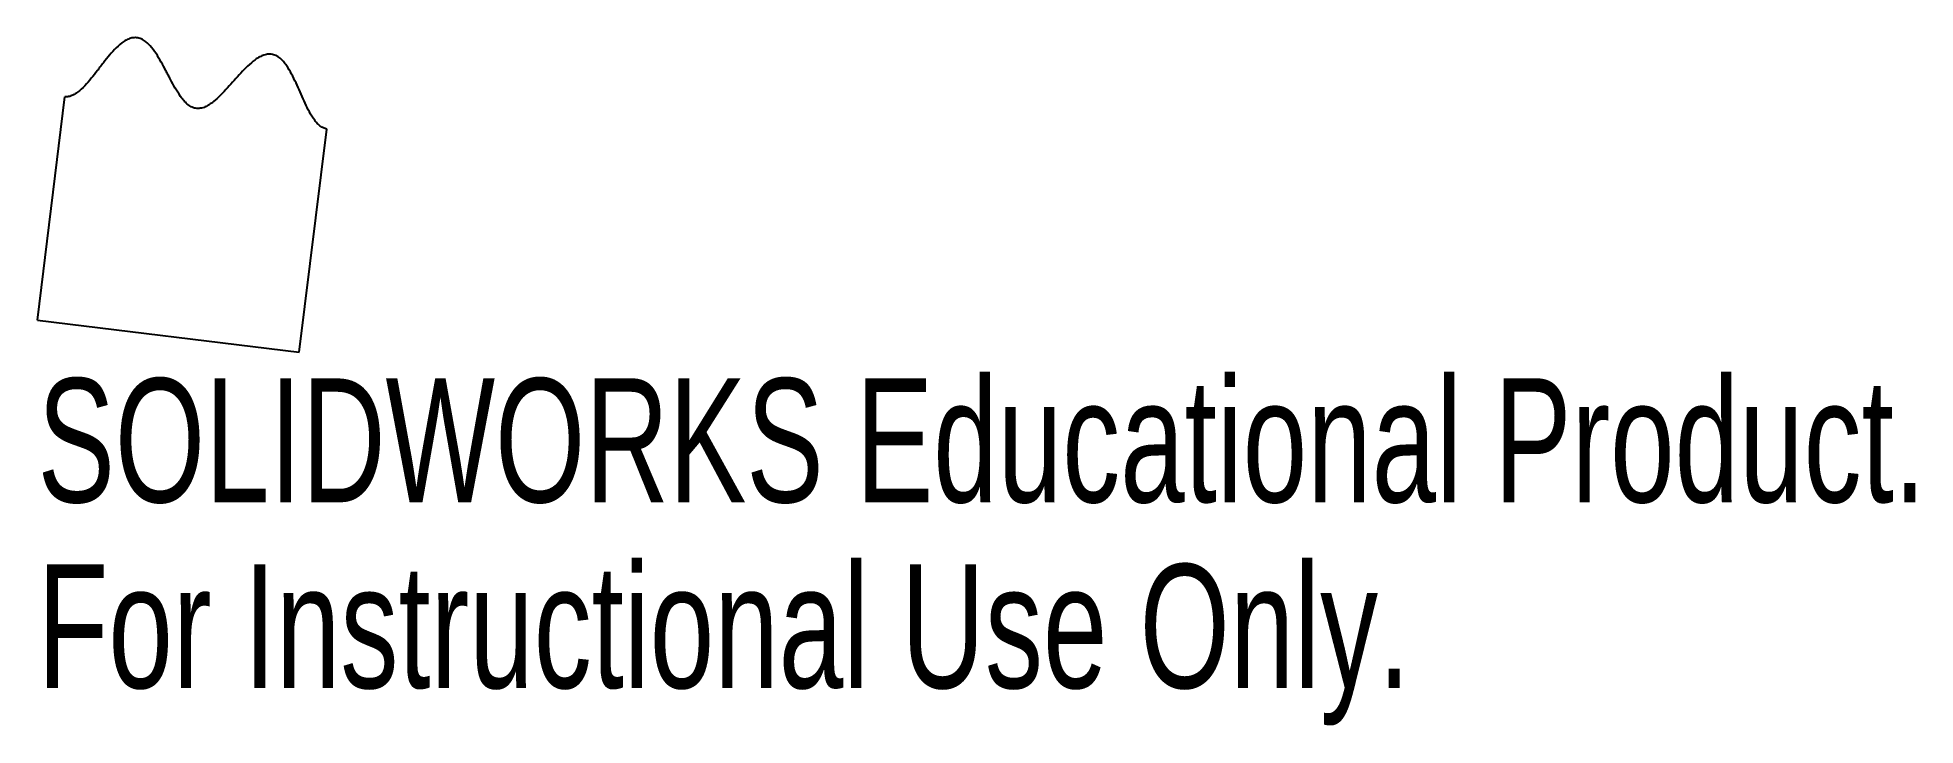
# Model space of a CAD drawing. Header units: millimetres. Extents: x 2.8 to 76.1, y 49.1 to 76.
import ezdxf

# ---------------------------------------------------------------- set-up
doc = ezdxf.new("R2010")
doc.units = ezdxf.units.MM
doc.styles.add('SLDTEXTSTYLE0', font='TXT', dxfattribs={"width": 0.7})

msp = doc.modelspace()

# ---------------------------------------------------------------- linework, layer by layer
at = {"color": 7, "linetype": 'Continuous', "lineweight": 25}
for p, q in [((2.79, 64.94), (3.86, 73.649)), ((13.003, 63.686), (14.072, 72.395)), ((2.79, 64.94), (13.003, 63.686))]:
    msp.add_line(p, q, dxfattribs=at)
msp.add_open_spline([(14.072, 72.395), (14.05, 72.4), (14.006, 72.411), (13.942, 72.437), (13.849, 72.486), (13.729, 72.582), (13.562, 72.777), (13.393, 73.058), (13.225, 73.403), (13.069, 73.756), (12.916, 74.108), (12.752, 74.457), (12.596, 74.742), (12.449, 74.953), (12.282, 75.146), (12.069, 75.297), (11.811, 75.328), (11.625, 75.29), (11.447, 75.21), (11.231, 75.071), (10.984, 74.857), (10.716, 74.581), (10.459, 74.295), (10.204, 74.006), (9.942, 73.724), (9.705, 73.5), (9.499, 73.347), (9.328, 73.251), (9.148, 73.194), (8.956, 73.195), (8.776, 73.26), (8.623, 73.371), (8.487, 73.513), (8.329, 73.716), (8.158, 73.993), (8.005, 74.275), (7.885, 74.502), (7.766, 74.729), (7.615, 75.012), (7.418, 75.343), (7.225, 75.606), (7.042, 75.787), (6.882, 75.897), (6.704, 75.962), (6.513, 75.965), (6.327, 75.911), (6.103, 75.785), (5.857, 75.569), (5.599, 75.283), (5.393, 75.026), (5.236, 74.823), (5.079, 74.62), (4.888, 74.374), (4.637, 74.082), (4.401, 73.856), (4.184, 73.717), (4.039, 73.664), (3.932, 73.648), (3.884, 73.649), (3.86, 73.649)], degree=3, knots=[0, 0, 0, 0, 0.004512, 0.009097, 0.013818, 0.025649, 0.039535, 0.065231, 0.09095, 0.116671, 0.142392, 0.168112, 0.193824, 0.207571, 0.21954, 0.245013, 0.25741, 0.27062, 0.282521, 0.296341, 0.322045, 0.347763, 0.373484, 0.399206, 0.424925, 0.450636, 0.464494, 0.476357, 0.489728, 0.501973, 0.514019, 0.527622, 0.539457, 0.553346, 0.579056, 0.604777, 0.617637, 0.630498, 0.65622, 0.681936, 0.707634, 0.721413, 0.733351, 0.746318, 0.758939, 0.770907, 0.784634, 0.810319, 0.836033, 0.861754, 0.876452, 0.887475, 0.913196, 0.938912, 0.964605, 0.978396, 0.990309, 0.995191, 1, 1, 1, 1], dxfattribs=at)

# ---------------------------------------------------------------- texts
at = {"color": 7, "linetype": 'Continuous', "char_height": 4.83362, "attachment_point": 1, "style": 'SLDTEXTSTYLE0'}
for s, insert in [('SOLIDWORKS Educational Product.', (2.79, 62.667)), ('For Instructional Use Only.', (2.79, 55.416))]:
    msp.add_mtext(s, dxfattribs=dict(at, insert=insert))

doc.saveas('drawing.dxf')
